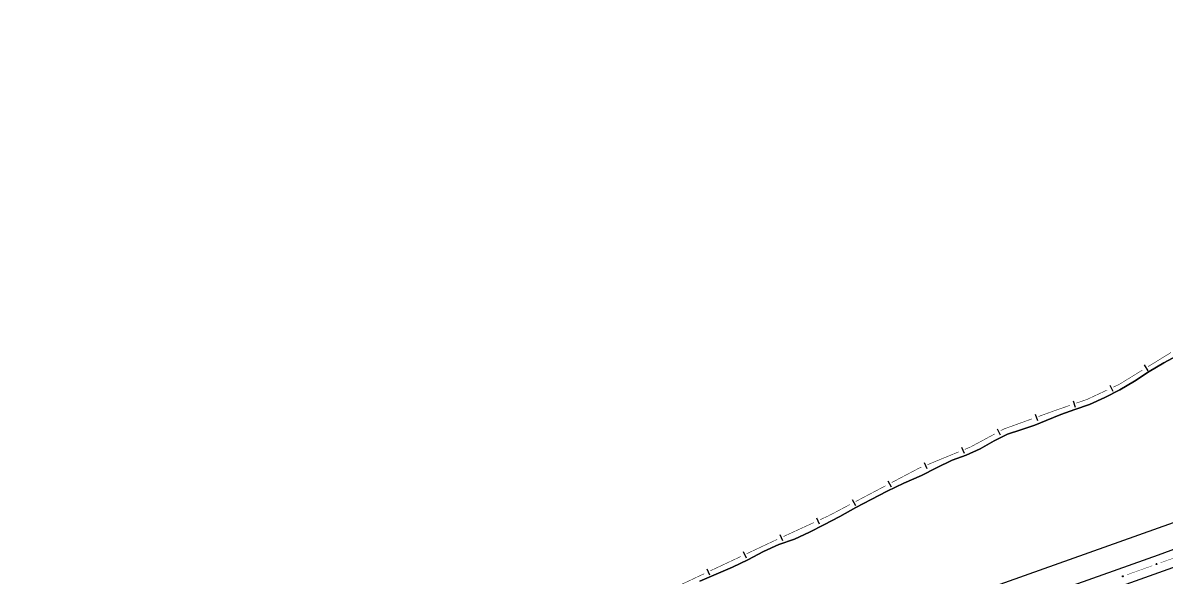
# Model space of a CAD drawing. Extents: x 204373 to 205952, y 4873300 to 4875179.
# Drawn here: x 204637 to 205148, y 4874911 to 4875159 of the extents above; entities that cross this region are included whole.
import ezdxf

# ---------------------------------------------------------------- set-up
doc = ezdxf.new("R2010")
doc.units = 0
doc.header["$LTSCALE"] = 1.5
doc.header["$MEASUREMENT"] = 0
for name, color, linetype in [('HD-CURSO-PERENE', 170, 'CONTINUOUS'), ('HD-PRAIA', 251, 'CONTINUOUS'), ('LM-LIM-SETORES-BAIRROS', 250, 'CONTINUOUS'), ('SV-EIXO-RUA-PAV', 20, 'CONTINUOUS'), ('SV-RUA-PAVIM', 7, 'CONTINUOUS')]:
    doc.layers.add(name, color=color, linetype=linetype)

msp = doc.modelspace()

# ---------------------------------------------------------------- linework, layer by layer
at = {"layer": 'HD-CURSO-PERENE', "linetype": 'Continuous'}
msp.add_polyline3d([(204939.609172, 4874909.763471, 2.293762), (204946.915396, 4874912.865427, 2.293762), (204954.120439, 4874915.918005, 2.293762), (204961.050908, 4874919.250016, 2.293762), (204967.959312, 4874922.934571, 2.293762), (204974.76208, 4874926.066453, 2.293762), (204981.886225, 4874928.515791, 2.293762), (204988.562628, 4874931.598535, 2.293762), (204994.913421, 4874934.885691, 2.293762), (205001.997667, 4874938.518251, 2.293762), (205009.212287, 4874942.652915, 2.293762), (205016.04358, 4874946.162031, 2.293762), (205023.22923, 4874949.869132, 2.293762), (205030.66516, 4874953.397699, 2.293762), (205038.504033, 4874956.922457, 2.293762), (205045.233922, 4874960.357031, 2.293762), (205052.21476, 4874963.688565, 2.293762), (205058.505608, 4874965.894112, 2.293762), (205064.65092, 4874968.730207, 2.293762), (205071.004163, 4874972.294176, 2.293762), (205076.924825, 4874975.358898, 2.293762), (205082.784428, 4874977.216185, 2.293762), (205089.12453, 4874979.295432, 2.293762), (205094.205658, 4874981.411748, 2.293762), (205100.728061, 4874984.168778, 2.293762), (205106.942467, 4874986.27438, 2.293762), (205113.535967, 4874988.527399, 2.293762), (205120.388881, 4874991.633641, 2.293762), (205127.068401, 4874995.068691, 2.293762), (205133.500315, 4874998.984253, 2.293762), (205140.111857, 4875003.27562, 2.293762), (205146.644951, 4875007.24056, 2.293762), (205154.41295, 4875011.294492, 2.293762)], dxfattribs=at)
at = {"layer": 'HD-PRAIA', "linetype": 'Continuous'}
for points in [[(205154.41295, 4875011.294492, 2.937775), (205146.644951, 4875007.24056, 2.937775), (205140.111857, 4875003.27562, 2.937775), (205133.500315, 4874998.984253, 2.937775), (205127.068401, 4874995.068691, 2.937775), (205120.388881, 4874991.633641, 2.937775), (205113.535967, 4874988.527399, 2.937775), (205106.942467, 4874986.27438, 2.937775), (205100.728061, 4874984.168778, 2.937775), (205094.205658, 4874981.411748, 2.937775), (205089.12453, 4874979.295432, 2.937775), (205082.784428, 4874977.216185, 2.937775), (205076.924825, 4874975.358898, 2.937775), (205071.004163, 4874972.294176, 2.937775), (205064.65092, 4874968.730207, 2.937775), (205058.505608, 4874965.894112, 2.937775), (205052.21476, 4874963.688565, 2.937775), (205045.233922, 4874960.357031, 2.937775), (205038.504033, 4874956.922457, 2.937775), (205030.66516, 4874953.397699, 2.937775), (205023.22923, 4874949.869132, 2.937775), (205016.04358, 4874946.162031, 2.937775), (205009.212287, 4874942.652915, 2.937775), (205001.997667, 4874938.518251, 2.937775), (204994.913421, 4874934.885691, 2.937775), (204988.562628, 4874931.598535, 2.937775), (204981.886225, 4874928.515791, 2.937775), (204974.76208, 4874926.066453, 2.937775), (204967.959312, 4874922.934571, 2.937775), (204961.050908, 4874919.250016, 2.937775), (204954.120439, 4874915.918005, 2.937775), (204946.915396, 4874912.865427, 2.937775), (204939.609172, 4874909.763471, 2.937775)], [(205004.636709, 4874883.83081, 6.801851), (205164.366121, 4874940.682761, 6.801851)]]:
    msp.add_polyline3d(points, dxfattribs=at)
at = {"layer": 'LM-LIM-SETORES-BAIRROS', "const_width": 0.25}
for points in [[(205149.871084, 4875011.794988), (205139.595298, 4875005.465699)], [(205137.040958, 4875003.892374), (205127.675048, 4874998.123516)], [(205121.389679, 4874995.054956), (205113.238852, 4874991.238673)], [(205126.824199, 4874997.599443), (205124.106621, 4874996.327051)], [(205127.675048, 4874998.123516), (205126.824199, 4874997.599443)], [(205112.378144, 4874990.835683), (205107.605622, 4874989.185922)], [(205113.238852, 4874991.238673), (205112.378144, 4874990.835683)], [(205098.850625, 4874986.159504), (205090.634863, 4874983.187845)], [(205099.099499, 4874986.245534), (205098.850625, 4874986.159504)], [(205104.770247, 4874988.205793), (205099.099499, 4874986.245534)], [(205087.813734, 4874982.167436), (205075.588843, 4874977.745667)], [(205071.169753, 4874975.41316), (205060.607912, 4874969.716887)], [(205075.302721, 4874977.642176), (205073.810213, 4874976.837228)], [(205075.588843, 4874977.745667), (205075.302721, 4874977.642176)], [(205060.43915, 4874969.625869), (205057.842221, 4874968.557097)], [(205060.607912, 4874969.716887), (205060.43915, 4874969.625869)], [(205055.06798, 4874967.415351), (205041.196771, 4874961.706623)], [(205037.308761, 4874960.106503), (205025.104083, 4874953.674992)], [(205037.497782, 4874960.184295), (205037.308761, 4874960.106503)], [(205038.42253, 4874960.564877), (205037.497782, 4874960.184295)], [(205022.450046, 4874952.276391), (205009.179857, 4874945.283387)], [(205006.52582, 4874943.884786), (204997.679028, 4874939.222784)], [(204997.060216, 4874938.896688), (204993.15271, 4874937.100606)], [(204997.679028, 4874939.222784), (204997.060216, 4874938.896688)], [(204990.426876, 4874935.847679), (204976.797704, 4874929.583042)], [(204973.261802, 4874927.957768), (204960.494735, 4874921.953561)], [(204974.07187, 4874928.330115), (204973.261802, 4874927.957768)], [(204957.779965, 4874920.676836), (204944.206118, 4874914.29321)], [(204941.491349, 4874913.016485), (204927.917502, 4874906.63286)]]:
    msp.add_lwpolyline(points, dxfattribs=at)
at = {"layer": 'LM-LIM-SETORES-BAIRROS'}
for points in [[(205137.957189, 4875006.218427), (205139.530514, 4875003.664088)], [(205122.564926, 4874997.261491), (205123.837021, 4874994.544548)], [(205106.170432, 4874990.2769), (205107.150562, 4874987.441525)], [(205089.184282, 4874984.258273), (205090.204691, 4874981.437144)], [(205072.218025, 4874977.682769), (205073.642094, 4874975.042308)], [(205056.346601, 4874969.563636), (205057.488347, 4874966.789394)], [(205039.701151, 4874962.713161), (205040.842897, 4874959.93892)], [(205023.520104, 4874954.535811), (205024.918704, 4874951.881773)], [(205007.595878, 4874946.144206), (205008.994479, 4874943.490168)], [(204991.617635, 4874938.045881), (204992.870563, 4874935.320047)], [(204975.262629, 4874930.528317), (204976.515556, 4874927.802483)], [(204958.951449, 4874922.885371), (204960.228174, 4874920.170602)], [(204942.662832, 4874915.22502), (204943.939558, 4874912.510251)]]:
    msp.add_lwpolyline(points, dxfattribs=at)
at = {"layer": 'SV-EIXO-RUA-PAV', "const_width": 0.18}
for points in [[(205151.151528, 4874920.043601), (205145.280263, 4874917.941287)], [(205141.5144, 4874916.592851), (205130.216813, 4874912.547543)]]:
    msp.add_lwpolyline(points, dxfattribs=at)
at = {"layer": 'SV-EIXO-RUA-PAV'}
for points in [[(205143.569711, 4874917.211868), (205143.549439, 4874917.167359), (205143.522915, 4874917.133251), (205143.492604, 4874917.11117), (205143.460731, 4874917.098642), (205143.426681, 4874917.089498), (205143.390317, 4874917.087853), (205143.349552, 4874917.094968), (205143.304761, 4874917.11499), (205143.271606, 4874917.144458), (205143.248369, 4874917.173016), (205143.233392, 4874917.205499), (205143.225063, 4874917.238726), (205143.224604, 4874917.276556), (205143.232217, 4874917.317796), (205143.25344, 4874917.362348), (205143.279673, 4874917.395609), (205143.309552, 4874917.416196), (205143.342303, 4874917.431046), (205143.377178, 4874917.439965), (205143.412883, 4874917.441374), (205143.454392, 4874917.433634), (205143.498087, 4874917.412104), (205143.531559, 4874917.386318), (205143.552561, 4874917.356736), (205143.566455, 4874917.324163), (205143.576041, 4874917.290122), (205143.579217, 4874917.253637), (205143.569711, 4874917.211868)], [(205128.506261, 4874911.818124), (205128.485989, 4874911.773614), (205128.459465, 4874911.739506), (205128.429154, 4874911.717426), (205128.397282, 4874911.704898), (205128.363231, 4874911.695754), (205128.326867, 4874911.694109), (205128.286102, 4874911.701223), (205128.241311, 4874911.721246), (205128.208156, 4874911.750714), (205128.184919, 4874911.779272), (205128.169942, 4874911.811755), (205128.161613, 4874911.844982), (205128.161154, 4874911.882811), (205128.168767, 4874911.924052), (205128.18999, 4874911.968604), (205128.216223, 4874912.001864), (205128.246102, 4874912.022452), (205128.278853, 4874912.037302), (205128.313728, 4874912.04622), (205128.349433, 4874912.047629), (205128.390942, 4874912.039889), (205128.434638, 4874912.018359), (205128.468109, 4874911.992574), (205128.489111, 4874911.962992), (205128.503005, 4874911.930419), (205128.512591, 4874911.896378), (205128.515767, 4874911.859893), (205128.506261, 4874911.818124)]]:
    msp.add_lwpolyline(points, close=True, dxfattribs=at)
for points in [[(205143.498087, 4874917.412104), (205143.224604, 4874917.276556)], [(205143.531559, 4874917.386318), (205143.225063, 4874917.238726)], [(205143.512442, 4874917.399422), (205143.228933, 4874917.260223)], [(205143.47314, 4874917.420134), (205143.231104, 4874917.298684)], [(205143.538533, 4874917.371081), (205143.2319, 4874917.223602)], [(205143.454392, 4874917.433634), (205143.232217, 4874917.317796)], [(205143.552561, 4874917.356736), (205143.233392, 4874917.205499)], [(205143.556916, 4874917.33998), (205143.241655, 4874917.19231)], [(205143.566455, 4874917.324163), (205143.248369, 4874917.173016)], [(205143.429255, 4874917.433407), (205143.249976, 4874917.343125)], [(205143.412883, 4874917.441374), (205143.25344, 4874917.362348)], [(205143.568052, 4874917.304835), (205143.265272, 4874917.158735)], [(205143.576041, 4874917.290122), (205143.271606, 4874917.144458)], [(205143.391159, 4874917.438608), (205143.272432, 4874917.381602)], [(205143.377178, 4874917.439965), (205143.279673, 4874917.395609)], [(205143.573128, 4874917.270418), (205143.292648, 4874917.130854)], [(205143.579217, 4874917.253637), (205143.304761, 4874917.11499)], [(205143.573066, 4874917.234162), (205143.32984, 4874917.107938)], [(205143.569711, 4874917.211868), (205143.349552, 4874917.094968)], [(205143.557684, 4874917.188072), (205143.376755, 4874917.0943)], [(205143.549439, 4874917.167359), (205143.390317, 4874917.087853)], [(205143.534403, 4874917.14785), (205143.416501, 4874917.092589)], [(205143.522915, 4874917.133251), (205143.426681, 4874917.089498)], [(205128.434638, 4874912.018359), (205128.161154, 4874911.882811)], [(205128.468109, 4874911.992574), (205128.161613, 4874911.844982)], [(205128.448993, 4874912.005678), (205128.165483, 4874911.866479)], [(205128.40969, 4874912.02639), (205128.167654, 4874911.90494)], [(205128.475084, 4874911.977337), (205128.16845, 4874911.829858)], [(205128.390942, 4874912.039889), (205128.168767, 4874911.924052)], [(205128.489111, 4874911.962992), (205128.169942, 4874911.811755)], [(205128.493467, 4874911.946236), (205128.178205, 4874911.798566)], [(205128.503005, 4874911.930419), (205128.184919, 4874911.779272)], [(205128.365805, 4874912.039663), (205128.186526, 4874911.94938)], [(205128.349433, 4874912.047629), (205128.18999, 4874911.968604)], [(205128.504602, 4874911.91109), (205128.201822, 4874911.764991)], [(205128.512591, 4874911.896378), (205128.208156, 4874911.750714)], [(205128.327709, 4874912.044864), (205128.208982, 4874911.987858)], [(205128.313728, 4874912.04622), (205128.216223, 4874912.001864)], [(205128.509678, 4874911.876674), (205128.229198, 4874911.73711)], [(205128.515767, 4874911.859893), (205128.241311, 4874911.721246)], [(205128.509616, 4874911.840418), (205128.266391, 4874911.714194)], [(205128.506261, 4874911.818124), (205128.286102, 4874911.701223)], [(205128.494234, 4874911.794328), (205128.313305, 4874911.700556)], [(205128.485989, 4874911.773614), (205128.326867, 4874911.694109)], [(205128.470953, 4874911.754106), (205128.353051, 4874911.698845)], [(205128.459465, 4874911.739506), (205128.363231, 4874911.695754)]]:
    msp.add_lwpolyline(points, dxfattribs=at)
at = {"layer": 'SV-RUA-PAVIM', "linetype": 'Continuous'}
for points in [[(205296.488647, 4875158.986065, 7.049548), (205293.185288, 4875153.257667, 7.049548), (205291.796877, 4875144.361713, 6.90093), (205277.078431, 4875040.813262, 7.569712), (205268.854284, 4874985.221845, 8.065106), (205266.696529, 4874977.616676, 8.139416), (205262.370951, 4874969.805499, 8.114646), (205256.453869, 4874964.299556, 8.065106), (205248.859262, 4874959.916814, 8.238495), (205144.171601, 4874921.293836, 8.238495), (205007.282867, 4874872.631693, 7.272475), (204896.35627, 4874834.822704, 6.826621), (204758.009525, 4874789.320206, 6.702772), (204637.405725, 4874750.426916, 4.820273)], [(204957.899882, 4874699.824499, 9.229283), (204954.889391, 4874701.161638, 9.031125), (204954.025926, 4874702.81526, 9.402671), (204906.592834, 4874821.840479, 7.000009), (204906.343429, 4874824.963531, 7.000009), (204906.353452, 4874826.095947, 7.000009), (204907.777562, 4874827.642831, 7.000009), (205033.588493, 4874873.918181, 7.644021), (205190.767867, 4874930.064401, 8.61004), (205196.269875, 4874932.060136, 8.684349), (205198.407734, 4874931.024016, 8.263264), (205200.155688, 4874929.32131, 8.436652), (205202.01642, 4874926.13269, 8.436652), (205251.64836, 4874804.529788, 10.120993), (205250.462091, 4874802.382079, 10.195302)]]:
    msp.add_polyline3d(points, dxfattribs=at)

doc.saveas('drawing.dxf')
